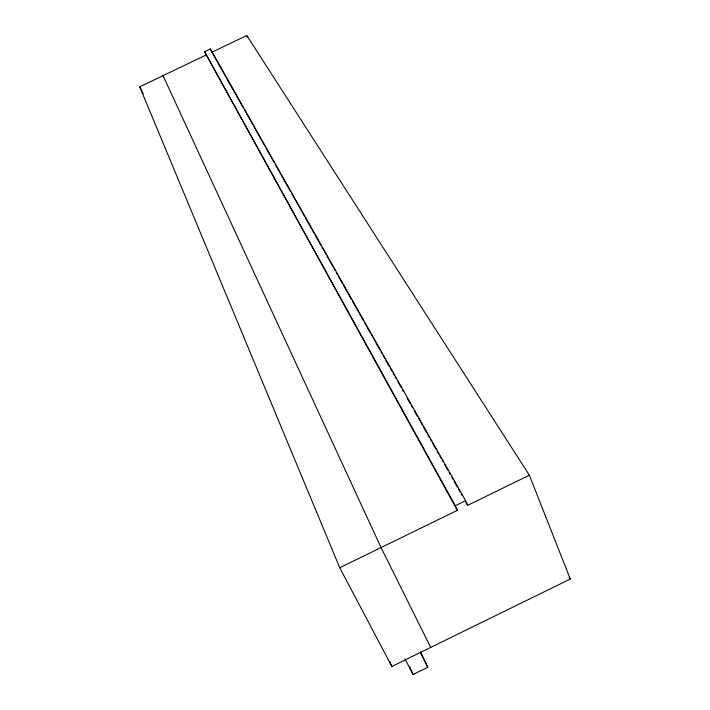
<?xml version="1.0" encoding="UTF-8"?>
<svg xmlns="http://www.w3.org/2000/svg" width="710" height="710" viewBox="0 0 710 710"><rect width="100%" height="100%" fill="white"/><g stroke="black" fill="none" stroke-linecap="round" stroke-linejoin="round"><path stroke-width="1.06" d="M391.822 666.459L570.281 579.049L529.358 475.212L246.805 35.5L211.926 52.221L210.4 48.928L204.578 51.715L457.347 510.348L339.744 567.734L391.822 666.459L389.657 661.365M404.94 658.844L413.034 674.5L427.775 667.276L420.551 651.833M204.578 51.715L455.287 505.697L465.609 500.665L467.641 505.325L529.358 475.212M339.744 567.734L139.719 86.833L206.104 55.007M569.118 577.168L570.281 579.049M210.4 48.928L465.609 500.665M211.926 52.221L243.548 108.257M244.639 110.192L245.731 112.118M246.823 114.053L252.822 124.676M253.905 126.611L264.812 145.932M265.904 147.866L274.087 162.359M275.169 164.294L290.443 191.345M291.535 193.271L304.617 216.461M305.708 218.396L311.708 229.019M312.799 230.954L313.882 232.88M314.974 234.815L320.973 245.438M322.065 247.373L323.698 250.275M324.789 252.201L325.881 254.136M326.973 256.07L332.972 266.694M334.064 268.628L335.147 270.563M336.238 272.489L337.33 274.424M338.421 276.359L342.238 283.121M343.329 285.056L351.503 299.54M352.595 301.475L358.594 312.107M359.686 314.033L363.502 320.796M364.594 322.73L370.593 333.354M371.685 335.289L372.768 337.223M373.859 339.158L379.859 349.781M380.95 351.716L382.042 353.642M383.134 355.577L384.767 358.479M385.858 360.405L389.133 366.209M390.216 368.135L391.858 371.037M392.95 372.972L394.032 374.898M395.124 376.832L396.215 378.767M397.857 381.661L401.123 387.456M402.215 389.391L403.307 391.325M407.123 398.088L410.398 403.883M411.48 405.818L412.572 407.744M414.214 410.646L417.48 416.442M418.572 418.376L419.663 420.302M420.755 422.237L422.388 425.139M423.479 427.065L426.754 432.869M427.846 434.795L429.479 437.697M430.571 439.632L431.662 441.558M432.745 443.493L436.02 449.288M437.111 451.223L438.745 454.116M439.836 456.051L440.928 457.985M442.019 459.92L443.111 461.846M444.744 464.748L448.019 470.544M449.111 472.478L450.193 474.404M451.835 477.306L452.927 479.241M454.01 481.167L457.284 486.971M458.376 488.897L460.009 491.799M461.101 493.734L462.192 495.66M465.467 501.455L467.641 505.325M420.355 652.605L427.775 667.276M139.719 86.833L143.198 93.755M430.704 647.413L381.057 547.579L163.025 75.659M455.287 505.697L457.347 510.348M246.805 35.5L247.701 37.523M409.643 666.797L413.034 674.5"/></g></svg>
